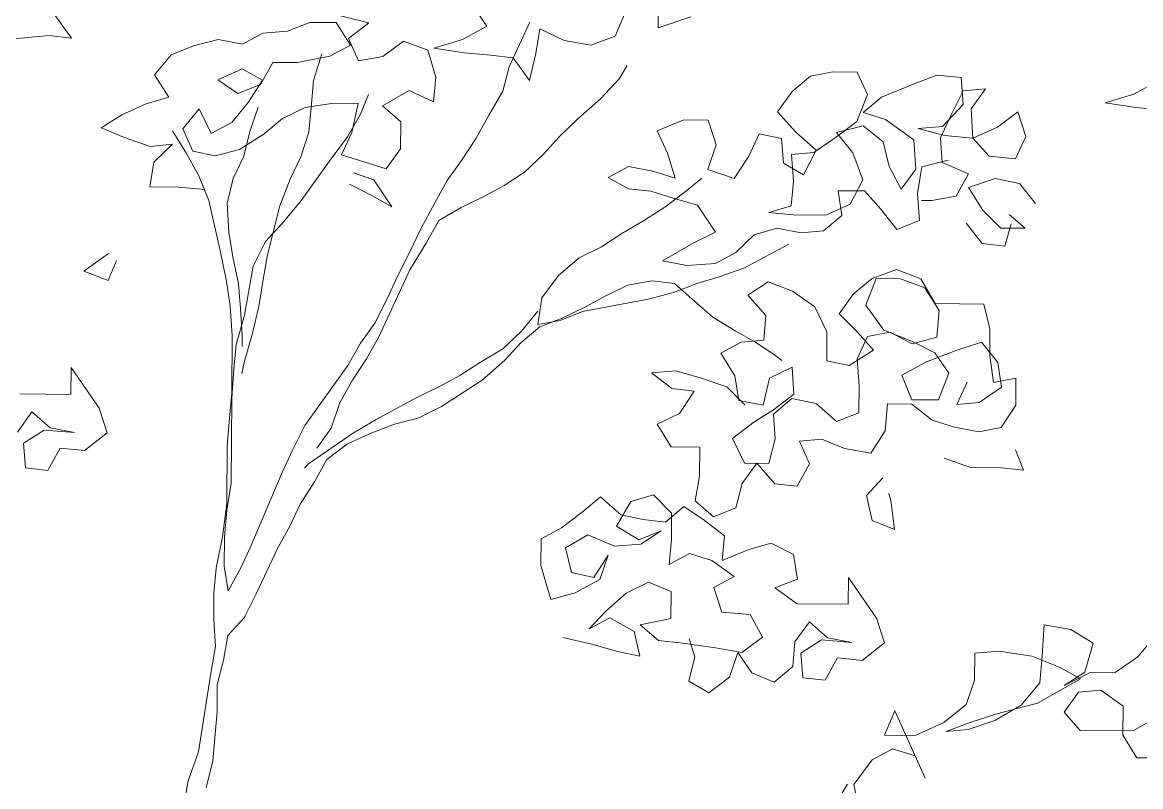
# Model space of a CAD drawing. Header units: millimetres. Extents: x 318905 to 439572, y -5133 to 105868.
# Drawn here: x 409382 to 410717, y 5060 to 5973 of the extents above; entities that cross this region are included whole.
import ezdxf

# ---------------------------------------------------------------- set-up
doc = ezdxf.new("R2010")
doc.units = ezdxf.units.MM
doc.header["$MEASUREMENT"] = 0
doc.layers.add('INTI_Agencement_Stylo_No__102', color=7, linetype='Continuous', lineweight=0, true_color=0xcccccc)

# ---------------------------------------------------------------- blocks, each defined once
blk = doc.blocks.new('arbre6[2]', base_point=(409289.9, -542.5))
at = {"layer": 'INTI_Agencement_Stylo_No__102', "linetype": 'Continuous'}
for p, q in [((410141.7, 6041.2), (410141.1, 5966.3)), ((409920, 5992.3), (409936.8, 5968.1)), ((410090, 5956), (410102.4, 5985.3)), ((409440.5, 5953.9), (409421.2, 5980.8)), ((409698.4, 5962.2), (409725.2, 5972.7)), ((409725.2, 5972.7), (409756.8, 5972.4)), ((409756.8, 5972.4), (409773.7, 5945.5)), ((409795.8, 5972.1), (409761.8, 5980.4)), ((409771.3, 5953.5), (409795.8, 5972.1)), ((409987.9, 5973), (409963.2, 5919.7)), ((410141.1, 5966.3), (410180.2, 5979.3)), ((409384.5, 5954.4), (409413.7, 5956.8)), ((409413.7, 5956.8), (409440.5, 5953.9)), ((409644.8, 5946.7), (409669.2, 5959.8)), ((409669.2, 5959.8), (409698.4, 5962.2)), ((409936.8, 5968.1), (409907.5, 5952.3)), ((409995, 5935.5), (410000, 5964.9)), ((410000, 5964.9), (410029.1, 5951.2)), ((409357.7, 5951.9), (409384.5, 5954.4)), ((409559.5, 5934), (409586.4, 5944.5)), ((409586.4, 5944.5), (409615.6, 5952.3)), ((409615.6, 5952.3), (409644.8, 5946.7)), ((409773.7, 5945.5), (409749.2, 5932.3)), ((409783.3, 5926.7), (409771.3, 5953.5)), ((409837, 5950.3), (409812.5, 5931.8)), ((409866.1, 5939.3), (409837, 5950.3)), ((409907.5, 5952.3), (409873.4, 5941.9)), ((410029.1, 5951.2), (410060.7, 5945.6)), ((410060.7, 5945.6), (410090, 5956)), ((409539.9, 5910.1), (409559.5, 5934)), ((409749.2, 5932.3), (409710.3, 5924.6)), ((409739.5, 5935.1), (409729.6, 5903.1)), ((409812.5, 5931.8), (409783.3, 5926.7)), ((409875.6, 5907.1), (409866.1, 5939.3)), ((409873.4, 5941.9), (409909.8, 5936.2)), ((409909.8, 5936.2), (409941.4, 5933.3)), ((409941.4, 5933.3), (409968.2, 5930.3)), ((409968.2, 5930.3), (409987.4, 5903.4)), ((409987.4, 5903.4), (409995, 5935.5)), ((409615.2, 5904.1), (409644.5, 5917.2)), ((409644.5, 5917.2), (409668.8, 5903.6)), ((409681.1, 5924.9), (409666.3, 5898.3)), ((409710.3, 5924.6), (409681.1, 5924.9)), ((409963.2, 5919.7), (409955.7, 5890.3)), ((410094.5, 5905.1), (410104.3, 5921.1)), ((409556.7, 5883.2), (409539.9, 5910.1)), ((409639.4, 5887.8), (409615.2, 5904.1)), ((409668.8, 5903.6), (409651.5, 5877)), ((409872.9, 5877.7), (409875.6, 5907.1)), ((410072.4, 5881.2), (410094.5, 5905.1)), ((410301.1, 5889.9), (410323.2, 5908.4)), ((410323.2, 5908.4), (410350, 5913.5)), ((410350, 5913.5), (410379.1, 5913.2)), ((410379.1, 5913.2), (410391.1, 5886.4)), ((410447.2, 5899.2), (410474, 5909.7)), ((410474, 5909.7), (410503.2, 5906.8)), ((410503.2, 5906.8), (410505.4, 5874.6)), ((409666.3, 5898.3), (409639.4, 5887.8)), ((409729.6, 5903.1), (409726.9, 5871)), ((409812, 5872.9), (409843.8, 5891.3)), ((409843.8, 5891.3), (409872.9, 5877.7)), ((409955.7, 5890.3), (409938.5, 5861)), ((410408.1, 5883.5), (410447.2, 5899.2)), ((410505.5, 5890.7), (410490.7, 5861.4)), ((410532.2, 5893.1), (410505.5, 5890.7)), ((410515, 5869.2), (410532.2, 5893.1)), ((410738.6, 5902.9), (410709.3, 5887.1)), ((409529.9, 5875.4), (409556.7, 5883.2)), ((409651.5, 5877), (409631.9, 5853.1)), ((409785.2, 5862.4), (409795.1, 5886.4)), ((410045.5, 5857.4), (410072.4, 5881.2)), ((410283.9, 5865.9), (410301.1, 5889.9)), ((410391.1, 5886.4), (410378.7, 5854.4)), ((410386.1, 5865), (410408.1, 5883.5)), ((410709.3, 5887.1), (410675.2, 5876.7)), ((410675.2, 5876.7), (410711.6, 5871)), ((409500.6, 5862.3), (409529.9, 5875.4)), ((409593.1, 5869.5), (409573.4, 5845.6)), ((409607.5, 5839.9), (409593.1, 5869.5)), ((409663.6, 5871.5), (409653.7, 5842.2)), ((409692.7, 5857.9), (409719.6, 5871)), ((409719.6, 5871), (409753.7, 5876.1)), ((409726.9, 5871), (409724.2, 5841.5)), ((409753.7, 5876.1), (409782.9, 5875.8)), ((409782.9, 5875.8), (409775.3, 5841.1)), ((409833.8, 5853.9), (409812, 5872.9)), ((410305.6, 5841.6), (410283.9, 5865.9)), ((410412.8, 5856.7), (410386.1, 5865)), ((410505.4, 5874.6), (410480.8, 5848.1)), ((410517.2, 5834.4), (410515, 5869.2)), ((410546.5, 5847.5), (410571, 5866)), ((410571, 5866), (410580.5, 5836.5)), ((410711.6, 5871), (410743.2, 5868.1)), ((409476.2, 5846.5), (409500.6, 5862.3)), ((409631.9, 5853.1), (409607.5, 5839.9)), ((409670.7, 5839.4), (409692.7, 5857.9)), ((409770.4, 5835.8), (409785.2, 5862.4)), ((409833.6, 5821.8), (409833.8, 5853.9)), ((409938.5, 5861), (409923.7, 5834.4)), ((410023.4, 5836.2), (410045.5, 5857.4)), ((410140.2, 5843.1), (410171.9, 5856.2)), ((410171.9, 5856.2), (410201.1, 5856)), ((410201.1, 5856), (410210.6, 5826.4)), ((410378.7, 5854.4), (410354.2, 5835.8)), ((410446.7, 5832.3), (410412.8, 5856.7)), ((410490.7, 5861.4), (410478.3, 5834.7)), ((409502.8, 5835.5), (409476.2, 5846.5)), ((409561.3, 5843), (409578.1, 5816.1)), ((409573.4, 5845.6), (409585.4, 5818.7)), ((409641.4, 5820.9), (409670.7, 5839.4)), ((409653.7, 5842.2), (409646.2, 5812.8)), ((409724.2, 5841.5), (409714.3, 5812.2)), ((409775.3, 5841.1), (409763, 5814.4)), ((410152.2, 5816.3), (410140.2, 5843.1)), ((410249.5, 5812.7), (410261.8, 5839.4)), ((410261.8, 5839.4), (410288.5, 5833.8)), ((410329.8, 5820), (410305.6, 5841.6)), ((410354.3, 5841.2), (410386, 5848.9)), ((410373.6, 5816.9), (410354.3, 5841.2)), ((410386, 5848.9), (410410.1, 5830)), ((410480.8, 5848.1), (410451.6, 5845.7)), ((410451.6, 5845.7), (410483.2, 5837.4)), ((410483.2, 5837.4), (410517.2, 5834.4)), ((410517.2, 5834.4), (410546.5, 5847.5)), ((409534.4, 5824.5), (409502.8, 5835.5)), ((409561.1, 5827), (409534.4, 5824.5)), ((409539.1, 5805.7), (409561.1, 5827)), ((409748.3, 5806.5), (409770.4, 5835.8)), ((409923.7, 5834.4), (409906.4, 5807.8)), ((410003.8, 5814.9), (410023.4, 5836.2)), ((410210.6, 5826.4), (410200.7, 5797.1)), ((410288.5, 5833.8), (410290.8, 5804.3)), ((410354.2, 5835.8), (410327.3, 5817.4)), ((410410.1, 5830), (410417.2, 5800.5)), ((410448.8, 5797.5), (410446.7, 5832.3)), ((410478.3, 5834.7), (410480.5, 5805.3)), ((410536.5, 5812.8), (410517.2, 5834.4)), ((410580.5, 5836.5), (410568.1, 5809.8)), ((409578.1, 5816.1), (409592.5, 5789.2)), ((409585.4, 5818.7), (409612.1, 5813.1)), ((409612.1, 5813.1), (409641.4, 5820.9)), ((409646.2, 5812.8), (409633.8, 5786.2)), ((409714.3, 5812.2), (409701.9, 5785.5)), ((409763, 5814.4), (409816.4, 5797.9)), ((409816.4, 5797.9), (409833.6, 5821.8)), ((409981.7, 5793.7), (410003.8, 5814.9)), ((410161.7, 5786.7), (410152.2, 5816.3)), ((410232.2, 5786.1), (410249.5, 5812.7)), ((410327.3, 5817.4), (410300.6, 5814.9)), ((410300.6, 5814.9), (410302.8, 5782.8)), ((410315, 5790.7), (410329.8, 5820)), ((410385.5, 5784.7), (410373.6, 5816.9)), ((410568.1, 5809.8), (410536.5, 5812.8)), ((409534, 5776.3), (409539.1, 5805.7)), ((409713.9, 5758.7), (409748.3, 5806.5)), ((409906.4, 5807.8), (409889.2, 5783.8)), ((410081.4, 5787.5), (410105.9, 5800.6)), ((410105.9, 5800.6), (410135, 5795)), ((410200.7, 5797.1), (410232.2, 5786.1)), ((410290.8, 5804.3), (410315, 5790.7)), ((410417.2, 5800.5), (410431.6, 5773.6)), ((410431.6, 5773.6), (410448.8, 5797.5)), ((410456.1, 5800.1), (410451, 5768.1)), ((410487.8, 5807.9), (410456.1, 5800.1)), ((410480.5, 5805.3), (410512, 5791.6)), ((409592.5, 5789.2), (409604.4, 5759.7)), ((409633.8, 5786.2), (409626.3, 5756.8)), ((409701.9, 5785.5), (409689.5, 5753.5)), ((409801.7, 5784.6), (409777.4, 5792.9)), ((409823.3, 5752.3), (409801.7, 5784.6)), ((409889.2, 5783.8), (409874.4, 5757.2)), ((409957.3, 5777.9), (409981.7, 5793.7)), ((410105.7, 5773.9), (410081.4, 5787.5)), ((410135, 5795), (410161.7, 5786.7)), ((410173.7, 5770.6), (410193.3, 5786.4)), ((410370.7, 5755.4), (410385.5, 5784.7)), ((410512, 5791.6), (410497.2, 5765)), ((410543.6, 5786), (410511.9, 5775.5)), ((410572.8, 5780.3), (410543.6, 5786)), ((409568.1, 5776), (409534, 5776.3)), ((409599.7, 5773.1), (409568.1, 5776)), ((409772.4, 5779.5), (409799.1, 5765.9)), ((409932.9, 5764.7), (409957.3, 5777.9)), ((410132.4, 5770.9), (410105.7, 5773.9)), ((410159.1, 5762.7), (410132.4, 5770.9)), ((410149.3, 5752), (410173.7, 5770.6)), ((410302.8, 5782.8), (410300.1, 5753.4)), ((410387.8, 5771.3), (410356.2, 5771.6)), ((410356.2, 5771.6), (410360.8, 5742.1)), ((410407.1, 5749.7), (410387.8, 5771.3)), ((410511.9, 5775.5), (410528.7, 5748.6)), ((410592, 5756.1), (410572.8, 5780.3)), ((409604.4, 5759.7), (409611.5, 5730.1)), ((409626.3, 5756.8), (409628.5, 5722)), ((409691.8, 5732.1), (409713.9, 5758.7)), ((409799.1, 5765.9), (409823.3, 5752.3)), ((409874.4, 5757.2), (409857.2, 5725.2)), ((409906, 5751.6), (409932.9, 5764.7)), ((410188.2, 5754.4), (410159.1, 5762.7)), ((410451, 5768.1), (410453.2, 5735.9)), ((410468, 5759.9), (410455.8, 5760)), ((410497.2, 5765), (410468, 5759.9)), ((409689.5, 5753.5), (409674.5, 5694.8)), ((409879.1, 5735.8), (409906, 5751.6)), ((410124.8, 5736.2), (410149.3, 5752)), ((410209.9, 5722.1), (410188.2, 5754.4)), ((410300.1, 5753.4), (410273.3, 5745.6)), ((410273.3, 5745.6), (410302.5, 5742.6)), ((410341.4, 5742.3), (410370.7, 5755.4)), ((410426.4, 5725.4), (410407.1, 5749.7)), ((410528.7, 5748.6), (410550.5, 5727)), ((409611.5, 5730.1), (409618.6, 5698)), ((409672.2, 5710.9), (409691.8, 5732.1)), ((409864.3, 5709.1), (409879.1, 5735.8)), ((410098, 5720.4), (410124.8, 5736.2)), ((410302.5, 5742.6), (410341.4, 5742.3)), ((410360.8, 5742.1), (410338.8, 5723.6)), ((410453.2, 5735.9), (410426.4, 5725.4)), ((410509.2, 5732.7), (410528.4, 5708.5)), ((410555.2, 5705.5), (410562.7, 5732.2)), ((410579.7, 5726.7), (410560.3, 5743)), ((409628.5, 5722), (409633.1, 5692.5)), ((409857.2, 5725.2), (409844.8, 5698.6)), ((410073.5, 5704.6), (410098, 5720.4)), ((410183, 5708.9), (410209.9, 5722.1)), ((410256.1, 5719), (410234, 5697.7)), ((410282.9, 5726.7), (410256.1, 5719)), ((410312, 5721.1), (410282.9, 5726.7)), ((410338.8, 5723.6), (410312, 5721.1)), ((410550.5, 5727), (410579.7, 5726.7)), ((409657.4, 5681.5), (409672.2, 5710.9)), ((409844.6, 5677.2), (409864.3, 5709.1)), ((410046.7, 5691.4), (410073.5, 5704.6)), ((410146.4, 5687.8), (410183, 5708.9)), ((410297.3, 5707.9), (410243.6, 5678.9)), ((410528.4, 5708.5), (410555.2, 5705.5)), ((409484.8, 5696.5), (409455.4, 5675.3)), ((409618.6, 5698), (409625.6, 5663.1)), ((409633.1, 5692.5), (409640.2, 5660.3)), ((409674.5, 5694.8), (409669.4, 5665.4)), ((409844.8, 5698.6), (409830, 5669.3)), ((410022.2, 5670.2), (410046.7, 5691.4)), ((410234, 5697.7), (410209.6, 5684.6)), ((409484.5, 5664.4), (409494.4, 5688.4)), ((409647.2, 5622.8), (409657.4, 5681.5)), ((409807.6, 5597.2), (409844.6, 5677.2)), ((410175.5, 5682.2), (410146.4, 5687.8)), ((410209.6, 5684.6), (410175.5, 5682.2)), ((410243.6, 5678.9), (410214.3, 5668.5)), ((410426, 5677.3), (410396.8, 5666.8)), ((410455.1, 5666.3), (410426, 5677.3)), ((409455.4, 5675.3), (409484.5, 5664.4)), ((409625.6, 5663.1), (409630.2, 5633.6)), ((409669.4, 5665.4), (409664.3, 5633.3)), ((409830, 5669.3), (409817.6, 5642.6)), ((410002.5, 5643.6), (410022.2, 5670.2)), ((410104.8, 5658.8), (410134, 5663.9)), ((410134, 5663.9), (410160.8, 5660.9)), ((410214.3, 5668.5), (410187.5, 5660.7)), ((410396.8, 5666.8), (410374.7, 5648.3)), ((410401.6, 5666.8), (410389.2, 5634.8)), ((410430.8, 5666.5), (410401.6, 5666.8)), ((410459.9, 5655.6), (410430.8, 5666.5)), ((410471.9, 5636.7), (410455.1, 5666.3)), ((409640.2, 5660.3), (409642.4, 5630.8)), ((410077.9, 5645.6), (410104.8, 5658.8)), ((410160.7, 5650.2), (410131.4, 5642.5)), ((410187.5, 5660.7), (410160.7, 5650.2)), ((410160.8, 5660.9), (410184.9, 5639.3)), ((410272.7, 5662.6), (410248.2, 5646.8)), ((410301.8, 5651.6), (410272.7, 5662.6)), ((410328.4, 5632.7), (410301.8, 5651.6)), ((410476.8, 5628.6), (410459.9, 5655.6)), ((409817.6, 5642.6), (409802.8, 5613.3)), ((409997.4, 5611.6), (410002.5, 5643.6)), ((410131.4, 5642.5), (410051, 5627.1)), ((410053.5, 5632.5), (410077.9, 5645.6)), ((410184.9, 5639.3), (410206.7, 5620.4)), ((410248.2, 5646.8), (410269.9, 5622.5)), ((410374.7, 5648.3), (410357.5, 5624.4)), ((410530.3, 5636.2), (410471.9, 5636.7)), ((409630.2, 5633.6), (409632.4, 5598.8)), ((409642.4, 5630.8), (409644.6, 5598.7)), ((409664.3, 5633.3), (409656.8, 5601.3)), ((409997.5, 5627.6), (409977.9, 5603.7)), ((410051, 5627.1), (410024.2, 5616.7)), ((410026.7, 5619.3), (410053.5, 5632.5)), ((410342.8, 5603.1), (410328.4, 5632.7)), ((410357.5, 5624.4), (410379.3, 5602.7)), ((410389.2, 5634.8), (410410.9, 5605.1)), ((410474.1, 5596.5), (410476.8, 5628.6)), ((410537.4, 5606.7), (410530.3, 5636.2)), ((409637.2, 5588), (409647.2, 5622.8)), ((409802.8, 5613.3), (409785.6, 5589.4)), ((410024.2, 5616.7), (409997.4, 5611.6)), ((409999.8, 5608.9), (410026.7, 5619.3)), ((410206.7, 5620.4), (410233.3, 5604.1)), ((410269.9, 5622.5), (410267.3, 5593.1)), ((409632.4, 5598.8), (409631.9, 5529.2)), ((409644.6, 5598.7), (409644.5, 5585.3)), ((409656.8, 5601.3), (409646.8, 5566.5)), ((409792.8, 5570.6), (409807.6, 5597.2)), ((409977.9, 5603.7), (409955.8, 5582.5)), ((409977.8, 5590.3), (409999.8, 5608.9)), ((410233.3, 5604.1), (410257.5, 5590.5)), ((410342.5, 5568.3), (410342.8, 5603.1)), ((410379, 5570.6), (410391.4, 5597.3)), ((410379.3, 5602.7), (410398.6, 5581.2)), ((410391.4, 5597.3), (410418.2, 5602.4)), ((410410.9, 5605.1), (410444.9, 5591.4)), ((410418.2, 5602.4), (410444.8, 5588.8)), ((410444.8, 5588.8), (410474.1, 5596.5)), ((410537.2, 5574.6), (410537.4, 5606.7)), ((409634.6, 5558.6), (409637.2, 5588)), ((409785.6, 5589.4), (409770.8, 5562.7)), ((409958.2, 5569.1), (409977.8, 5590.3)), ((410240.5, 5590.6), (410216.1, 5577.5)), ((410267.3, 5593.1), (410240.5, 5590.6)), ((410257.5, 5590.5), (410281.7, 5574.2)), ((410444.9, 5591.4), (410471.5, 5577.8)), ((410495.9, 5580.3), (410527.6, 5590.7)), ((410527.6, 5590.7), (410546.8, 5566.4)), ((409775.5, 5544), (409792.8, 5570.6)), ((409955.8, 5582.5), (409929, 5566.7)), ((410216.1, 5577.5), (410232.9, 5550.5)), ((410281.7, 5574.2), (410289, 5568.8)), ((410398.6, 5581.2), (410369.2, 5562.7)), ((410381.2, 5538.5), (410379, 5570.6)), ((410461.7, 5567.2), (410495.9, 5580.3)), ((410471.5, 5577.8), (410488.4, 5553.6)), ((410541.8, 5542.4), (410537.2, 5574.6)), ((409439.7, 5528.3), (409440, 5560.4)), ((409440, 5560.4), (409473.7, 5511.9)), ((409631.9, 5523.9), (409634.6, 5558.6)), ((409646.8, 5566.5), (409644.2, 5553.2)), ((409770.8, 5562.7), (409719.2, 5490.9)), ((409929, 5566.7), (409904.5, 5550.8)), ((409931.2, 5545.2), (409958.2, 5569.1)), ((410162.4, 5556.5), (410133.2, 5554.1)), ((410191.5, 5548.2), (410162.4, 5556.5)), ((410274.2, 5547.5), (410301.1, 5560.6)), ((410301.1, 5560.6), (410303.3, 5528.5)), ((410369.2, 5562.7), (410342.5, 5568.3)), ((410432.4, 5551.4), (410461.7, 5567.2)), ((410546.8, 5566.4), (410551.5, 5537)), ((409760.7, 5517.3), (409775.5, 5544)), ((409904.5, 5550.8), (409880.1, 5537.7)), ((409882.3, 5513.6), (409931.2, 5545.2)), ((410133.2, 5554.1), (410157.4, 5535.2)), ((410223.1, 5537.2), (410191.5, 5548.2)), ((410232.9, 5550.5), (410237.6, 5521.1)), ((410266.7, 5515.4), (410274.2, 5547.5)), ((410444.3, 5521.9), (410432.4, 5551.4)), ((410488.4, 5553.6), (410476, 5521.6)), ((410568.6, 5547.5), (410541.8, 5542.4)), ((410568.3, 5515.4), (410568.6, 5547.5)), ((409880.1, 5537.7), (409853.2, 5524.5)), ((410157.4, 5535.2), (410184.1, 5532.2)), ((410184.1, 5532.2), (410166.9, 5505.6)), ((410244.8, 5515.6), (410223.1, 5537.2)), ((410381, 5506.4), (410381.2, 5538.5)), ((410497.8, 5516), (410510.2, 5542.7)), ((410551.5, 5537), (410524.6, 5518.5)), ((409378.9, 5528.8), (409439.7, 5528.3)), ((409631.9, 5529.2), (409629.2, 5499.8)), ((409631.1, 5422.1), (409631.9, 5523.9)), ((409750.8, 5488), (409760.7, 5517.3)), ((409853.2, 5524.5), (409804.4, 5498.2)), ((410237.6, 5521.1), (410266.7, 5515.4)), ((410303.3, 5528.5), (410278.8, 5510)), ((410278.8, 5504.6), (410300.8, 5523.2)), ((410300.8, 5523.2), (410330, 5517.5)), ((410330, 5517.5), (410354.1, 5495.9)), ((410412.4, 5484.7), (410415.1, 5516.8)), ((410415.1, 5516.8), (410444.3, 5516.5)), ((410476, 5521.6), (410444.3, 5521.9)), ((410444.3, 5516.5), (410468.5, 5497.6)), ((410524.6, 5518.5), (410497.8, 5516)), ((409393.3, 5507.3), (409376.1, 5483.3)), ((409415.1, 5488.3), (409393.3, 5507.3)), ((409473.7, 5511.9), (409483.2, 5482.4)), ((409855.5, 5500.4), (409882.3, 5513.6)), ((410166.9, 5505.6), (410140, 5492.5)), ((410278.8, 5510), (410254.4, 5494.1)), ((410281, 5475.2), (410278.8, 5504.6)), ((410354.1, 5495.9), (410381, 5506.4)), ((410551.1, 5488.8), (410568.3, 5515.4)), ((409629.2, 5499.8), (409626.6, 5467.7)), ((409719.2, 5490.9), (409704.4, 5461.6)), ((409804.4, 5498.2), (409777.5, 5482.4)), ((409799.4, 5482.2), (409826.2, 5492.7)), ((409826.2, 5492.7), (409855.5, 5500.4)), ((410140, 5492.5), (410156.9, 5465.6)), ((410254.4, 5494.1), (410229.9, 5475.6)), ((410468.5, 5497.6), (410495.2, 5489.3)), ((409383.3, 5469.9), (409407.8, 5485.7)), ((409407.8, 5485.7), (409444.2, 5482.7)), ((409444.2, 5482.7), (409415.1, 5488.3)), ((409483.2, 5482.4), (409456.2, 5461.2)), ((409777.5, 5482.4), (409723.7, 5445.4)), ((409733.6, 5464), (409750.8, 5488)), ((409770.1, 5469.1), (409799.4, 5482.2)), ((410395.2, 5458.1), (410412.4, 5484.7)), ((410495.2, 5489.3), (410524.3, 5483.7)), ((410524.3, 5483.7), (410551.1, 5488.8)), ((409385.5, 5440.4), (409383.3, 5469.9)), ((409427.1, 5464.1), (409412.3, 5437.5)), ((409456.2, 5461.2), (409427.1, 5464.1)), ((409626.6, 5467.7), (409626.1, 5398.1)), ((409745.6, 5450.6), (409770.1, 5469.1)), ((410156.9, 5465.6), (410190.9, 5465.3)), ((410190.9, 5465.3), (410190.7, 5430.5)), ((410229.9, 5475.6), (410244.3, 5446)), ((410273.5, 5445.8), (410281, 5475.2)), ((410310.2, 5472.2), (410336.9, 5474.7)), ((410322.1, 5445.3), (410310.2, 5472.2)), ((410336.9, 5474.7), (410363.6, 5463.7)), ((410363.6, 5463.7), (410395.2, 5458.1)), ((409704.4, 5461.6), (409692, 5435)), ((409730.8, 5423.9), (409745.6, 5450.6)), ((410482.7, 5451.9), (410514.3, 5440.9)), ((410577.5, 5437.7), (410567.9, 5461.9)), ((409412.3, 5437.5), (409385.5, 5440.4)), ((409723.7, 5445.4), (409718.8, 5440.1)), ((410241.7, 5422), (410258.9, 5445.9)), ((410244.3, 5446), (410273.5, 5445.8)), ((410258.9, 5445.9), (410280.6, 5421.6)), ((410307.3, 5418.7), (410322.1, 5445.3)), ((410514.3, 5440.9), (410550.8, 5440.6)), ((410550.8, 5440.6), (410577.5, 5437.7)), ((409692, 5435), (409654.9, 5347)), ((409713.6, 5397.3), (409730.8, 5423.9)), ((410190.7, 5430.5), (410185.6, 5401.1)), ((410409.6, 5428.5), (410390, 5407.3)), ((409626, 5390.1), (409631.1, 5422.1)), ((410234.2, 5392.6), (410241.7, 5422)), ((410280.6, 5421.6), (410307.3, 5418.7)), ((410419.1, 5401.6), (410416.7, 5409.7)), ((409626.1, 5398.1), (409620.9, 5358)), ((409701.3, 5370.7), (409713.6, 5397.3)), ((410050.3, 5387.5), (410072.3, 5406)), ((410072.3, 5406), (410096.5, 5384.4)), ((410108.8, 5400.3), (410091.5, 5371)), ((410135.6, 5408.1), (410108.8, 5400.3)), ((410157.3, 5386.5), (410135.6, 5408.1)), ((410185.6, 5401.1), (410207.3, 5382.1)), ((410390, 5407.3), (410397, 5377.7)), ((410423.7, 5366.8), (410419.1, 5401.6)), ((409623.3, 5358), (409626, 5390.1)), ((410025.8, 5368.9), (410050.3, 5387.5)), ((410096.5, 5384.4), (410123.2, 5378.8)), ((410149.9, 5375.8), (410172, 5394.4)), ((410157.1, 5354.4), (410157.3, 5386.5)), ((410172, 5394.4), (410196.2, 5378.1)), ((410207.3, 5382.1), (410234.2, 5392.6)), ((409686.5, 5344), (409701.3, 5370.7)), ((410091.5, 5371), (410118.2, 5354.7)), ((410123.2, 5378.8), (410149.9, 5375.8)), ((410196.2, 5378.1), (410220.4, 5359.1)), ((410397, 5377.7), (410423.7, 5366.8)), ((409620.9, 5358), (409613.3, 5320.6)), ((409623.1, 5323.2), (409623.3, 5358)), ((410001.2, 5323.7), (410001.4, 5355.8)), ((410001.4, 5355.8), (410025.8, 5368.9)), ((410057.4, 5360.6), (410030.5, 5344.8)), ((410088.9, 5347), (410057.4, 5360.6)), ((410118.2, 5354.7), (410145, 5365.2)), ((410145, 5365.2), (410120.5, 5349.3)), ((410220.4, 5359.1), (410217.7, 5329.7)), ((409654.9, 5347), (409642.5, 5320.3)), ((409661.7, 5290.7), (409686.5, 5344)), ((410030.5, 5344.8), (410037.6, 5315.3)), ((410120.5, 5349.3), (410088.9, 5347)), ((410154.4, 5324.9), (410157.1, 5354.4)), ((410217.7, 5329.7), (410249.4, 5342.8)), ((410249.4, 5342.8), (410276.2, 5350.6)), ((410276.2, 5350.6), (410302.9, 5337)), ((410064.3, 5309.7), (410081.5, 5336.3)), ((410081.5, 5336.3), (410071.6, 5307)), ((410178.8, 5338.1), (410154.4, 5324.9)), ((410205.5, 5329.8), (410178.8, 5338.1)), ((410232.2, 5310.9), (410205.5, 5329.8)), ((410302.9, 5337), (410307.5, 5307.5)), ((409613.3, 5320.6), (409610.7, 5291.2)), ((409627.7, 5293.7), (409623.1, 5323.2)), ((409642.5, 5320.3), (409627.7, 5293.7)), ((410013, 5283.4), (410001.2, 5323.7)), ((410037.6, 5315.3), (410064.3, 5309.7)), ((410071.6, 5307), (410042.3, 5291.2)), ((410103.1, 5290.6), (410129.9, 5303.8)), ((410129.9, 5303.8), (410156.6, 5292.8)), ((410207.7, 5297.7), (410232.2, 5310.9)), ((410307.5, 5307.5), (410280.7, 5297)), ((410368.1, 5277.5), (410368.4, 5309.6)), ((410368.4, 5309.6), (410402.1, 5261.1)), ((409610.7, 5291.2), (409610.4, 5259.1)), ((409646.9, 5261.4), (409661.7, 5290.7)), ((410042.3, 5291.2), (410013, 5283.4)), ((410078.6, 5269.4), (410103.1, 5290.6)), ((410156.6, 5292.8), (410156.4, 5260.7)), ((410217.2, 5268.2), (410207.7, 5297.7)), ((410280.7, 5297), (410307.3, 5278.1)), ((410307.3, 5278.1), (410368.1, 5277.5)), ((410059, 5248.2), (410078.6, 5269.4)), ((410251.3, 5265.2), (410217.2, 5268.2)), ((410265.7, 5238.3), (410251.3, 5265.2)), ((409610.4, 5259.1), (409612.6, 5226.9)), ((409627.3, 5240.2), (409646.9, 5261.4)), ((410083.4, 5261.3), (410059, 5248.2)), ((410112.5, 5245), (410083.4, 5261.3)), ((410156.4, 5260.7), (410119.8, 5253)), ((410119.8, 5253), (410141.6, 5234.1)), ((410321.8, 5256.5), (410304.6, 5232.6)), ((410343.5, 5237.6), (410321.8, 5256.5)), ((410402.1, 5261.1), (410411.6, 5231.6)), ((410599.7, 5215.6), (410602.4, 5253.1)), ((410602.4, 5253.1), (410634, 5247.4)), ((409622.2, 5210.8), (409627.3, 5240.2)), ((410027.3, 5237.8), (410063.7, 5229.4)), ((410119.5, 5215.5), (410112.5, 5245)), ((410185.2, 5214.9), (410178.1, 5236.4)), ((410241.2, 5219.8), (410265.7, 5238.3)), ((410372.7, 5232), (410343.5, 5237.6)), ((410634, 5247.4), (410660.6, 5231.1)), ((410714, 5214.6), (410736.1, 5241.2)), ((409612.6, 5226.9), (409607.5, 5197.5)), ((410063.7, 5229.4), (410092.8, 5221.1)), ((410141.6, 5234.1), (410170.7, 5231.1)), ((410170.7, 5231.1), (410209.6, 5225.4)), ((410209.6, 5225.4), (410241.2, 5219.8)), ((410304.6, 5232.6), (410301.9, 5203.2)), ((410311.7, 5219.1), (410336.2, 5235)), ((410336.2, 5235), (410372.7, 5232)), ((410411.6, 5231.6), (410384.7, 5210.4)), ((410660.6, 5231.1), (410650.7, 5196.4)), ((409614.7, 5181.4), (409622.2, 5210.8)), ((410092.8, 5221.1), (410119.5, 5215.5)), ((410177.7, 5185.5), (410185.2, 5214.9)), ((410236.3, 5219.8), (410226.4, 5190.5)), ((410253.2, 5195.6), (410236.3, 5219.8)), ((410314, 5189.7), (410311.7, 5219.1)), ((410355.5, 5213.4), (410340.7, 5186.8)), ((410384.7, 5210.4), (410355.5, 5213.4)), ((410519.2, 5186.9), (410519.5, 5219)), ((410519.5, 5219), (410548.7, 5221.4)), ((410548.7, 5221.4), (410587.6, 5215.7)), ((410587.6, 5215.7), (410621.5, 5202.1)), ((410597, 5183.5), (410599.7, 5215.6)), ((410687.1, 5196.1), (410714, 5214.6)), ((409607.5, 5197.5), (409592.2, 5101.3)), ((410279.9, 5184.6), (410253.2, 5195.6)), ((410301.9, 5203.2), (410279.9, 5184.6)), ((410621.5, 5202.1), (410645.7, 5188.5)), ((410650.7, 5196.4), (410626.2, 5180.6)), ((410626.2, 5180.6), (410658, 5196.4)), ((410658, 5196.4), (410687.1, 5196.1)), ((410201.9, 5171.9), (410177.7, 5185.5)), ((410226.4, 5190.5), (410201.9, 5171.9)), ((410340.7, 5186.8), (410314, 5189.7)), ((410509.3, 5157.6), (410519.2, 5186.9)), ((410574.9, 5157), (410597, 5183.5)), ((410645.7, 5188.5), (410594.4, 5159.5)), ((409614.5, 5149.3), (409614.7, 5181.4)), ((410643.2, 5172.4), (410626, 5148.5)), ((410670, 5174.8), (410643.2, 5172.4)), ((410696.6, 5155.9), (410670, 5174.8)), ((410482.4, 5136.4), (410509.3, 5157.6)), ((410543.2, 5138.5), (410574.9, 5157)), ((410594.4, 5159.5), (410545.7, 5146.5)), ((410696.3, 5121.1), (410696.6, 5155.9)), ((409609.2, 5090.4), (409614.5, 5149.3)), ((410424.1, 5150.3), (410411.7, 5121)), ((410460, 5069.7), (410424.1, 5150.3)), ((410545.7, 5146.5), (410514, 5136.1)), ((410626, 5148.5), (410645.3, 5126.9)), ((410708.5, 5126.3), (410740.3, 5144.8)), ((410448.2, 5120.6), (410482.4, 5136.4)), ((410514, 5136.1), (410484.7, 5125.7)), ((410511.5, 5128.1), (410543.2, 5138.5)), ((410411.7, 5121), (410448.2, 5120.6)), ((410484.7, 5125.7), (410511.5, 5128.1)), ((410645.3, 5126.9), (410708.5, 5126.3)), ((410713.1, 5094.2), (410696.3, 5121.1)), ((410396.9, 5091.7), (410421.3, 5104.8)), ((410421.3, 5104.8), (410448, 5096.6)), ((409592.2, 5101.3), (409579.8, 5066.6)), ((409601.6, 5058.4), (409609.2, 5090.4)), ((410374.8, 5062.4), (410396.9, 5091.7)), ((410448, 5096.6), (410460, 5069.7)), ((410742.3, 5093.9), (410713.1, 5094.2)), ((409579.8, 5066.6), (409574.7, 5037.2)), ((410367.5, 5062.5), (410347.8, 5030.5)), ((410381.8, 5030.2), (410374.8, 5062.4))]:
    blk.add_line(p, q, dxfattribs=at)

msp = doc.modelspace()

# ---------------------------------------------------------------- block references
at = {"layer": 'INTI_Agencement_Stylo_No__102', "linetype": 'Continuous'}
msp.add_blockref('arbre6[2]', (409289.886, -542.456), dxfattribs=at)

doc.saveas('drawing.dxf')
